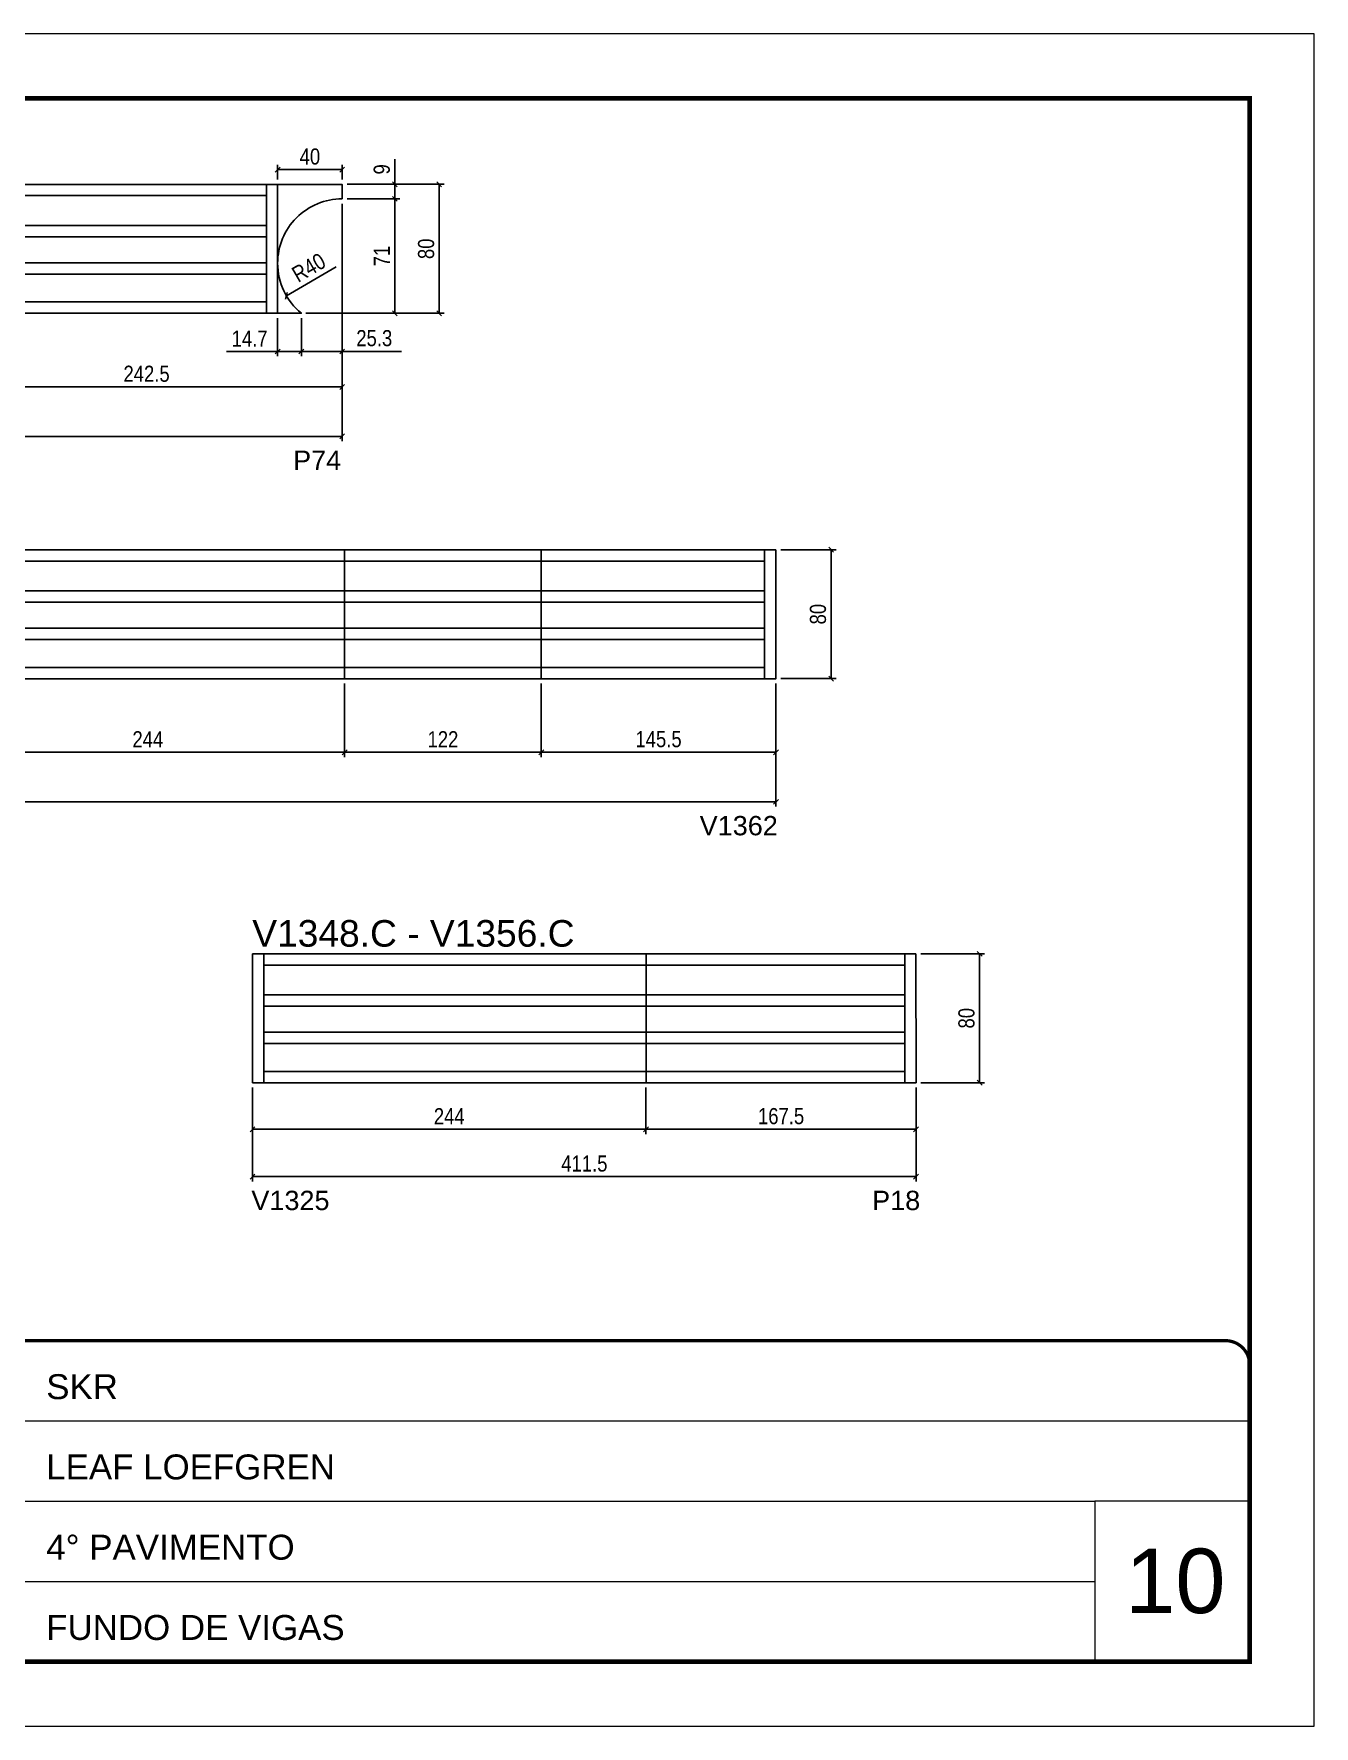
# Model space of a CAD drawing. Extents: x -4041 to 8212, y 239 to 4735.
# Drawn here: x 4248 to 5042, y 1388 to 2438 of the extents above; entities that cross this region are included whole.
import ezdxf

# ---------------------------------------------------------------- set-up
doc = ezdxf.new("R2010")
doc.units = 0
doc.linetypes.add('CONTINUO', pattern=[0])
doc.linetypes.add('DASHED', pattern=[0.75, 0.5, -0.25])
for name, color, linetype in [('5', 5, 'Continuous'), ('COTA', 241, 'Continuous'), ('NOMENCLATURA', 7, 'Continuous'), ('Painéis', 200, 'Continuous'), ('SARR_2.2x7', 40, 'Continuous')]:
    doc.layers.add(name, color=color, linetype=linetype)
for name, color, linetype, lineweight in [('CARIMBO', 255, 'Continuous', 9), ('Folhas', 255, 'Continuous', 9), ('SARRAFO DE PRESSAO', 251, 'DASHED', 9)]:
    doc.layers.add(name, color=color, linetype=linetype, lineweight=lineweight)
doc.styles.add('ARIAL', font='arial.ttf')
doc.styles.add('COTA TECNICA', font='techl___.ttf', dxfattribs={"height": 10})
doc.styles.get("Standard").update_dxf_attribs({"font": 'arial.ttf'})
doc.dimstyles.new('PAINEL', dxfattribs={"dimtxt": 10, "dimasz": 3, "dimexe": 3, "dimexo": 3, "dimgap": 3, "dimtad": 1, "dimdec": 1, "dimzin": 12, "dimdsep": 46, "dimtxsty": 'COTA TECNICA', "dimblk1": 'OBLIQUE', "dimblk2": 'OBLIQUE', "dimsah": 1, "dimcen": 0.9, "dimclrd": 4, "dimclre": 4, "dimclrt": 240, "dimadec": 1, "dimazin": 3, "dimtfac": 1, "dimtdec": 1, "dimtmove": 0, "dimatfit": 3, "dimfxl": 1, "dimtolj": 1, "dimtzin": 12, "dimarcsym": 0})

# ---------------------------------------------------------------- blocks, each defined once
blk = doc.blocks.new('9999999999')
at = {"color": 30, "linetype": 'CONTINUO'}
for p, q in [((98564.6, 34379.6), (99584, 34379.6)), ((98564.6, 34329.8), (99488, 34329.8)), ((99584, 34329.8), (99488, 34329.8)), ((99488, 34329.8), (99488, 34230.2)), ((98564.6, 34280), (99488, 34280))]:
    blk.add_line(p, q, dxfattribs=at)
at = {"color": 30, "linetype": 'CONTINUO', "const_width": 2}
blk.add_lwpolyline([(99584, 34230.2), (99584, 34414.4, 0.414214), (99569, 34429.4), (98229, 34429.4, 0.414214), (98214, 34414.4), (98214, 34245.2, 0.414214), (98229, 34230.2), (99584, 34230.2)], format="xyb", dxfattribs=at)
at = {"layer": 'Folhas'}
blk.add_lwpolyline([(98139, 34190.2), (99624, 34190.2), (99624, 35240.2), (98139, 35240.2)], close=True, dxfattribs=at)
at = {"layer": 'Folhas', "color": 30, "const_width": 3}
blk.add_lwpolyline([(98214, 34230.2), (99584, 34230.2), (99584, 35200.2), (98214, 35200.2)], close=True, dxfattribs=at)
at = {"color": 7, "linetype": 'Continuous', "ltscale": 5, "style": 'ARIAL'}
for s, height, p in [('SKR', 15.48, (98837.7, 34393.1)), ('LEAF LOEFGREN', 15.483, (98837.7, 34343.3)), ('4° PAVIMENTO', 15.483, (98837.7, 34293.5)), ('FUNDO DE VIGAS', 15.483, (98837.7, 34243.7))]:
    blk.add_text(s, height=height, dxfattribs=at).set_placement(p)
blk = doc.blocks.new('_Oblique')
at = {"color": 0, "linetype": 'ByBlock', "lineweight": -2}
blk.add_line((-0.5, -0.5), (0.5, 0.5), dxfattribs=at)
blk = doc.blocks.new('*D308')
at = {"layer": 'COTA', "color": 4, "lineweight": -2, "transparency": 16777216}
for p, q in [((4439.5, 2332.7), (4439.5, 2216)), ((4197, 2261.7), (4197, 2216)), ((4197, 2219), (4439.5, 2219))]:
    blk.add_line(p, q, dxfattribs=at)
at = {"layer": 'Defpoints', "color": 0, "transparency": 16777216}
for p in [(4439.5, 2335.7), (4197, 2264.7), (4439.5, 2219)]:
    blk.add_point(p, dxfattribs=at)
at = {"layer": 'COTA', "color": 4, "lineweight": -2, "transparency": 16777216, "xscale": 3, "yscale": 3, "zscale": 3, "rotation": 180}
blk.add_blockref('_Oblique', (4197, 2219), dxfattribs=at)
at = {"layer": 'COTA', "color": 4, "lineweight": -2, "transparency": 16777216, "xscale": 3, "yscale": 3, "zscale": 3}
blk.add_blockref('_Oblique', (4439.5, 2219), dxfattribs=at)
at = {"layer": 'COTA', "color": 240, "transparency": 16777216, "insert": (4318.2, 2227.1), "char_height": 10, "attachment_point": 5, "style": 'COTA TECNICA'}
blk.add_mtext('\\A1;242.5', dxfattribs=at)
blk = doc.blocks.new('*D309')
at = {"layer": 'COTA', "color": 4, "lineweight": -2, "transparency": 16777216}
for p, q in [((3709, 2332.7), (3709, 2185.3)), ((4439.5, 2332.7), (4439.5, 2185.3)), ((3709, 2188.3), (4439.5, 2188.3))]:
    blk.add_line(p, q, dxfattribs=at)
at = {"layer": 'Defpoints', "color": 0, "transparency": 16777216}
for p in [(3709, 2335.7), (4439.5, 2335.7), (4439.5, 2188.3)]:
    blk.add_point(p, dxfattribs=at)
at = {"layer": 'COTA', "color": 4, "lineweight": -2, "transparency": 16777216, "xscale": 3, "yscale": 3, "zscale": 3, "rotation": 180}
blk.add_blockref('_Oblique', (3709, 2188.3), dxfattribs=at)
at = {"layer": 'COTA', "color": 4, "lineweight": -2, "transparency": 16777216, "xscale": 3, "yscale": 3, "zscale": 3}
blk.add_blockref('_Oblique', (4439.5, 2188.3), dxfattribs=at)
at = {"layer": 'COTA', "color": 240, "transparency": 16777216, "insert": (4074.2, 2196.5), "char_height": 10, "attachment_point": 5, "style": 'COTA TECNICA'}
blk.add_mtext('\\A1;730.5', dxfattribs=at)
blk = doc.blocks.new('*D313')
at = {"layer": 'COTA', "color": 4, "lineweight": -2, "transparency": 16777216}
blk.add_line((4435.7, 2293.5), (4404.9, 2275.6), dxfattribs=at)
at = {"layer": 'Defpoints', "color": 0, "transparency": 16777216}
for p in [(4439.5, 2295.7), (4404.9, 2275.6)]:
    blk.add_point(p, dxfattribs=at)
at = {"layer": 'COTA', "color": 4, "lineweight": -2, "transparency": 16777216, "xscale": 3, "yscale": 3, "zscale": 3, "rotation": 210.2089254862503}
blk.add_blockref('_Oblique', (4404.9, 2275.6), dxfattribs=at)
at = {"layer": 'COTA', "color": 240, "transparency": 16777216, "insert": (4418.8, 2293), "char_height": 10, "attachment_point": 5, "rotation": 30.2089, "style": 'COTA TECNICA'}
blk.add_mtext('\\A1;R40', dxfattribs=at)
blk = doc.blocks.new('*D314')
at = {"layer": 'COTA', "color": 4, "lineweight": -2, "transparency": 16777216}
for p, q in [((4442.5, 2335.7), (4475.2, 2335.7)), ((4472.2, 2264.7), (4472.2, 2335.7)), ((4417, 2264.7), (4475.2, 2264.7))]:
    blk.add_line(p, q, dxfattribs=at)
at = {"layer": 'Defpoints', "color": 0, "transparency": 16777216}
for p in [(4439.5, 2335.7), (4472.2, 2335.7), (4414, 2264.7)]:
    blk.add_point(p, dxfattribs=at)
at = {"layer": 'COTA', "color": 4, "lineweight": -2, "transparency": 16777216, "xscale": 3, "yscale": 3, "zscale": 3}
for p, rotation in [((4472.2, 2335.7), 90), ((4472.2, 2264.7), 270)]:
    blk.add_blockref('_Oblique', p, dxfattribs=dict(at, rotation=rotation))
at = {"layer": 'COTA', "color": 240, "transparency": 16777216, "insert": (4464.1, 2300.2), "char_height": 10, "attachment_point": 5, "rotation": 90, "style": 'COTA TECNICA'}
blk.add_mtext('\\A1;71', dxfattribs=at)
blk = doc.blocks.new('*D315')
at = {"layer": 'COTA', "color": 4, "lineweight": -2, "transparency": 16777216}
for p, q in [((4472.2, 2344.7), (4472.2, 2360.4)), ((4442.5, 2344.7), (4475.2, 2344.7)), ((4472.2, 2335.7), (4472.2, 2344.7)), ((4442.5, 2335.7), (4475.2, 2335.7))]:
    blk.add_line(p, q, dxfattribs=at)
at = {"layer": 'Defpoints', "color": 0, "transparency": 16777216}
for p in [(4439.5, 2344.7), (4472.2, 2344.7), (4439.5, 2335.7)]:
    blk.add_point(p, dxfattribs=at)
at = {"layer": 'COTA', "color": 4, "lineweight": -2, "transparency": 16777216, "xscale": 3, "yscale": 3, "zscale": 3}
for p, rotation in [((4472.2, 2344.7), 90), ((4472.2, 2335.7), 270)]:
    blk.add_blockref('_Oblique', p, dxfattribs=dict(at, rotation=rotation))
at = {"layer": 'COTA', "color": 240, "transparency": 16777216, "insert": (4464.1, 2354), "char_height": 10, "attachment_point": 5, "rotation": 90, "style": 'COTA TECNICA'}
blk.add_mtext('\\A1;9', dxfattribs=at)
blk = doc.blocks.new('*D316')
at = {"layer": 'COTA', "color": 4, "lineweight": -2, "transparency": 16777216}
for p, q in [((4442.5, 2344.7), (4502.7, 2344.7)), ((4499.7, 2264.7), (4499.7, 2344.7)), ((4417.2, 2264.7), (4502.7, 2264.7))]:
    blk.add_line(p, q, dxfattribs=at)
at = {"layer": 'Defpoints', "color": 0, "transparency": 16777216}
for p in [(4439.5, 2344.7), (4499.7, 2344.7), (4414.2, 2264.7)]:
    blk.add_point(p, dxfattribs=at)
at = {"layer": 'COTA', "color": 4, "lineweight": -2, "transparency": 16777216, "xscale": 3, "yscale": 3, "zscale": 3}
for p, rotation in [((4499.7, 2344.7), 90), ((4499.7, 2264.7), 270)]:
    blk.add_blockref('_Oblique', p, dxfattribs=dict(at, rotation=rotation))
at = {"layer": 'COTA', "color": 240, "transparency": 16777216, "insert": (4491.6, 2304.7), "char_height": 10, "attachment_point": 5, "rotation": 90, "style": 'COTA TECNICA'}
blk.add_mtext('\\A1;80', dxfattribs=at)
blk = doc.blocks.new('*D317')
at = {"layer": 'COTA', "color": 4, "lineweight": -2, "transparency": 16777216}
for p, q in [((4399.5, 2347.7), (4399.5, 2356.8)), ((4399.5, 2353.8), (4439.5, 2353.8)), ((4439.5, 2347.7), (4439.5, 2356.8))]:
    blk.add_line(p, q, dxfattribs=at)
at = {"layer": 'Defpoints', "color": 0, "transparency": 16777216}
for p in [(4439.5, 2353.8), (4399.5, 2344.7), (4439.5, 2344.7)]:
    blk.add_point(p, dxfattribs=at)
at = {"layer": 'COTA', "color": 4, "lineweight": -2, "transparency": 16777216, "xscale": 3, "yscale": 3, "zscale": 3, "rotation": 180}
blk.add_blockref('_Oblique', (4399.5, 2353.8), dxfattribs=at)
at = {"layer": 'COTA', "color": 4, "lineweight": -2, "transparency": 16777216, "xscale": 3, "yscale": 3, "zscale": 3}
blk.add_blockref('_Oblique', (4439.5, 2353.8), dxfattribs=at)
at = {"layer": 'COTA', "color": 240, "transparency": 16777216, "insert": (4419.5, 2361.9), "char_height": 10, "attachment_point": 5, "style": 'COTA TECNICA'}
blk.add_mtext('\\A1;40', dxfattribs=at)
blk = doc.blocks.new('*D320')
at = {"layer": 'COTA', "color": 4, "lineweight": -2, "transparency": 16777216}
for p, q in [((4399.5, 2261.7), (4399.5, 2238)), ((4414.2, 2261.7), (4414.2, 2238)), ((4399.5, 2241), (4367.7, 2241)), ((4414.2, 2241), (4399.5, 2241))]:
    blk.add_line(p, q, dxfattribs=at)
at = {"layer": 'Defpoints', "color": 0, "transparency": 16777216}
for p in [(4399.5, 2264.7), (4414.2, 2264.7), (4399.5, 2241)]:
    blk.add_point(p, dxfattribs=at)
at = {"layer": 'COTA', "color": 4, "lineweight": -2, "transparency": 16777216, "xscale": 3, "yscale": 3, "zscale": 3, "rotation": 180}
blk.add_blockref('_Oblique', (4399.5, 2241), dxfattribs=at)
at = {"layer": 'COTA', "color": 4, "lineweight": -2, "transparency": 16777216, "xscale": 3, "yscale": 3, "zscale": 3}
blk.add_blockref('_Oblique', (4414.2, 2241), dxfattribs=at)
at = {"layer": 'COTA', "color": 240, "transparency": 16777216, "insert": (4382.1, 2249), "char_height": 10, "attachment_point": 5, "style": 'COTA TECNICA'}
blk.add_mtext('\\A1;14.7', dxfattribs=at)
blk = doc.blocks.new('*D321')
at = {"layer": 'COTA', "color": 4, "lineweight": -2, "transparency": 16777216}
for p, q in [((4439.5, 2332.7), (4439.5, 2238)), ((4414.2, 2261.7), (4414.2, 2238)), ((4414.2, 2241), (4439.5, 2241)), ((4439.5, 2241), (4476.2, 2241))]:
    blk.add_line(p, q, dxfattribs=at)
at = {"layer": 'Defpoints', "color": 0, "transparency": 16777216}
for p in [(4439.5, 2335.7), (4414.2, 2264.7), (4439.5, 2241)]:
    blk.add_point(p, dxfattribs=at)
at = {"layer": 'COTA', "color": 4, "lineweight": -2, "transparency": 16777216, "xscale": 3, "yscale": 3, "zscale": 3, "rotation": 180}
blk.add_blockref('_Oblique', (4414.2, 2241), dxfattribs=at)
at = {"layer": 'COTA', "color": 4, "lineweight": -2, "transparency": 16777216, "xscale": 3, "yscale": 3, "zscale": 3}
blk.add_blockref('_Oblique', (4439.5, 2241), dxfattribs=at)
at = {"layer": 'COTA', "color": 240, "transparency": 16777216, "insert": (4459.4, 2249.2), "char_height": 10, "attachment_point": 5, "style": 'COTA TECNICA'}
blk.add_mtext('\\A1;25.3', dxfattribs=at)
blk = doc.blocks.new('*D325')
at = {"layer": 'COTA', "color": 4, "lineweight": -2, "transparency": 16777216}
for p, q in [((3709, 2106), (3709, 1958.6)), ((4708.5, 2035), (4708.5, 1958.6)), ((3709, 1961.6), (4708.5, 1961.6))]:
    blk.add_line(p, q, dxfattribs=at)
at = {"layer": 'Defpoints', "color": 0, "transparency": 16777216}
for p in [(3709, 2109), (4708.5, 2038), (4708.5, 1961.6)]:
    blk.add_point(p, dxfattribs=at)
at = {"layer": 'COTA', "color": 4, "lineweight": -2, "transparency": 16777216, "xscale": 3, "yscale": 3, "zscale": 3, "rotation": 180}
blk.add_blockref('_Oblique', (3709, 1961.6), dxfattribs=at)
at = {"layer": 'COTA', "color": 4, "lineweight": -2, "transparency": 16777216, "xscale": 3, "yscale": 3, "zscale": 3}
blk.add_blockref('_Oblique', (4708.5, 1961.6), dxfattribs=at)
at = {"layer": 'COTA', "color": 240, "transparency": 16777216, "insert": (4208.7, 1969.7), "char_height": 10, "attachment_point": 5, "style": 'COTA TECNICA'}
blk.add_mtext('\\A1;999.5', dxfattribs=at)
blk = doc.blocks.new('*D328')
at = {"layer": 'COTA', "color": 4, "lineweight": -2, "transparency": 16777216}
for p, q in [((4197, 2035), (4197, 1989.3)), ((4441, 2035), (4441, 1989.3)), ((4197, 1992.3), (4441, 1992.3))]:
    blk.add_line(p, q, dxfattribs=at)
at = {"layer": 'Defpoints', "color": 0, "transparency": 16777216}
for p in [(4197, 2038), (4441, 2038), (4441, 1992.3)]:
    blk.add_point(p, dxfattribs=at)
at = {"layer": 'COTA', "color": 4, "lineweight": -2, "transparency": 16777216, "xscale": 3, "yscale": 3, "zscale": 3, "rotation": 180}
blk.add_blockref('_Oblique', (4197, 1992.3), dxfattribs=at)
at = {"layer": 'COTA', "color": 4, "lineweight": -2, "transparency": 16777216, "xscale": 3, "yscale": 3, "zscale": 3}
blk.add_blockref('_Oblique', (4441, 1992.3), dxfattribs=at)
at = {"layer": 'COTA', "color": 240, "transparency": 16777216, "insert": (4319, 2000.4), "char_height": 10, "attachment_point": 5, "style": 'COTA TECNICA'}
blk.add_mtext('\\A1;244', dxfattribs=at)
blk = doc.blocks.new('*D329')
at = {"layer": 'COTA', "color": 4, "lineweight": -2, "transparency": 16777216}
for p, q in [((4441, 2035), (4441, 1989.3)), ((4563, 2035), (4563, 1989.3)), ((4441, 1992.3), (4563, 1992.3))]:
    blk.add_line(p, q, dxfattribs=at)
at = {"layer": 'Defpoints', "color": 0, "transparency": 16777216}
for p in [(4441, 2038), (4563, 2038), (4563, 1992.3)]:
    blk.add_point(p, dxfattribs=at)
at = {"layer": 'COTA', "color": 4, "lineweight": -2, "transparency": 16777216, "xscale": 3, "yscale": 3, "zscale": 3, "rotation": 180}
blk.add_blockref('_Oblique', (4441, 1992.3), dxfattribs=at)
at = {"layer": 'COTA', "color": 4, "lineweight": -2, "transparency": 16777216, "xscale": 3, "yscale": 3, "zscale": 3}
blk.add_blockref('_Oblique', (4563, 1992.3), dxfattribs=at)
at = {"layer": 'COTA', "color": 240, "transparency": 16777216, "insert": (4502, 2000.4), "char_height": 10, "attachment_point": 5, "style": 'COTA TECNICA'}
blk.add_mtext('\\A1;122', dxfattribs=at)
blk = doc.blocks.new('*D330')
at = {"layer": 'COTA', "color": 4, "lineweight": -2, "transparency": 16777216}
for p, q in [((4563, 2035), (4563, 1989.3)), ((4708.5, 2035), (4708.5, 1989.3)), ((4563, 1992.3), (4708.5, 1992.3))]:
    blk.add_line(p, q, dxfattribs=at)
at = {"layer": 'Defpoints', "color": 0, "transparency": 16777216}
for p in [(4563, 2038), (4708.5, 2038), (4708.5, 1992.3)]:
    blk.add_point(p, dxfattribs=at)
at = {"layer": 'COTA', "color": 4, "lineweight": -2, "transparency": 16777216, "xscale": 3, "yscale": 3, "zscale": 3, "rotation": 180}
blk.add_blockref('_Oblique', (4563, 1992.3), dxfattribs=at)
at = {"layer": 'COTA', "color": 4, "lineweight": -2, "transparency": 16777216, "xscale": 3, "yscale": 3, "zscale": 3}
blk.add_blockref('_Oblique', (4708.5, 1992.3), dxfattribs=at)
at = {"layer": 'COTA', "color": 240, "transparency": 16777216, "insert": (4635.7, 2000.4), "char_height": 10, "attachment_point": 5, "style": 'COTA TECNICA'}
blk.add_mtext('\\A1;145.5', dxfattribs=at)
blk = doc.blocks.new('*D331')
at = {"layer": 'COTA', "color": 4, "lineweight": -2, "transparency": 16777216}
for p, q in [((4711.5, 2118), (4745.8, 2118)), ((4742.8, 2118), (4742.8, 2038)), ((4711.5, 2038), (4745.8, 2038))]:
    blk.add_line(p, q, dxfattribs=at)
at = {"layer": 'Defpoints', "color": 0, "transparency": 16777216}
for p in [(4708.5, 2118), (4708.5, 2038), (4742.8, 2038)]:
    blk.add_point(p, dxfattribs=at)
at = {"layer": 'COTA', "color": 4, "lineweight": -2, "transparency": 16777216, "xscale": 3, "yscale": 3, "zscale": 3}
for p, rotation in [((4742.8, 2118), 90), ((4742.8, 2038), 270)]:
    blk.add_blockref('_Oblique', p, dxfattribs=dict(at, rotation=rotation))
at = {"layer": 'COTA', "color": 240, "transparency": 16777216, "insert": (4734.6, 2078), "char_height": 10, "attachment_point": 5, "rotation": 90, "style": 'COTA TECNICA'}
blk.add_mtext('\\A1;80', dxfattribs=at)
blk = doc.blocks.new('*D348')
at = {"layer": 'COTA', "color": 4, "lineweight": -2, "transparency": 16777216}
for p, q in [((4383.9, 1784.3), (4383.9, 1726)), ((4795.4, 1784.3), (4795.4, 1726)), ((4383.9, 1729), (4795.4, 1729))]:
    blk.add_line(p, q, dxfattribs=at)
at = {"layer": 'Defpoints', "color": 0, "transparency": 16777216}
for p in [(4383.9, 1787.3), (4795.4, 1787.3), (4795.4, 1729)]:
    blk.add_point(p, dxfattribs=at)
at = {"layer": 'COTA', "color": 4, "lineweight": -2, "transparency": 16777216, "xscale": 3, "yscale": 3, "zscale": 3, "rotation": 180}
blk.add_blockref('_Oblique', (4383.9, 1729), dxfattribs=at)
at = {"layer": 'COTA', "color": 4, "lineweight": -2, "transparency": 16777216, "xscale": 3, "yscale": 3, "zscale": 3}
blk.add_blockref('_Oblique', (4795.4, 1729), dxfattribs=at)
at = {"layer": 'COTA', "color": 240, "transparency": 16777216, "insert": (4589.7, 1737.1), "char_height": 10, "attachment_point": 5, "style": 'COTA TECNICA'}
blk.add_mtext('\\A1;411.5', dxfattribs=at)
blk = doc.blocks.new('*D350')
at = {"layer": 'COTA', "color": 4, "lineweight": -2, "transparency": 16777216}
for p, q in [((4383.9, 1784.3), (4383.9, 1755.4)), ((4627.9, 1784.3), (4627.9, 1755.4)), ((4383.9, 1758.4), (4627.9, 1758.4))]:
    blk.add_line(p, q, dxfattribs=at)
at = {"layer": 'Defpoints', "color": 0, "transparency": 16777216}
for p in [(4383.9, 1787.3), (4627.9, 1787.3), (4627.9, 1758.4)]:
    blk.add_point(p, dxfattribs=at)
at = {"layer": 'COTA', "color": 4, "lineweight": -2, "transparency": 16777216, "xscale": 3, "yscale": 3, "zscale": 3, "rotation": 180}
blk.add_blockref('_Oblique', (4383.9, 1758.4), dxfattribs=at)
at = {"layer": 'COTA', "color": 4, "lineweight": -2, "transparency": 16777216, "xscale": 3, "yscale": 3, "zscale": 3}
blk.add_blockref('_Oblique', (4627.9, 1758.4), dxfattribs=at)
at = {"layer": 'COTA', "color": 240, "transparency": 16777216, "insert": (4505.9, 1766.5), "char_height": 10, "attachment_point": 5, "style": 'COTA TECNICA'}
blk.add_mtext('\\A1;244', dxfattribs=at)
blk = doc.blocks.new('*D351')
at = {"layer": 'COTA', "color": 4, "lineweight": -2, "transparency": 16777216}
for p, q in [((4627.9, 1784.3), (4627.9, 1755.4)), ((4795.4, 1784.3), (4795.4, 1755.4)), ((4627.9, 1758.4), (4795.4, 1758.4))]:
    blk.add_line(p, q, dxfattribs=at)
at = {"layer": 'Defpoints', "color": 0, "transparency": 16777216}
for p in [(4627.9, 1787.3), (4795.4, 1787.3), (4795.4, 1758.4)]:
    blk.add_point(p, dxfattribs=at)
at = {"layer": 'COTA', "color": 4, "lineweight": -2, "transparency": 16777216, "xscale": 3, "yscale": 3, "zscale": 3, "rotation": 180}
blk.add_blockref('_Oblique', (4627.9, 1758.4), dxfattribs=at)
at = {"layer": 'COTA', "color": 4, "lineweight": -2, "transparency": 16777216, "xscale": 3, "yscale": 3, "zscale": 3}
blk.add_blockref('_Oblique', (4795.4, 1758.4), dxfattribs=at)
at = {"layer": 'COTA', "color": 240, "transparency": 16777216, "insert": (4711.7, 1766.5), "char_height": 10, "attachment_point": 5, "style": 'COTA TECNICA'}
blk.add_mtext('\\A1;167.5', dxfattribs=at)
blk = doc.blocks.new('*D355')
at = {"layer": 'COTA', "color": 4, "lineweight": -2, "transparency": 16777216}
for p, q in [((4798.3, 1867.3), (4837.8, 1867.3)), ((4834.8, 1867.3), (4834.8, 1787.3)), ((4798.4, 1787.3), (4837.8, 1787.3))]:
    blk.add_line(p, q, dxfattribs=at)
at = {"layer": 'Defpoints', "color": 0, "transparency": 16777216}
for p in [(4795.3, 1867.3), (4795.4, 1787.3), (4834.8, 1787.3)]:
    blk.add_point(p, dxfattribs=at)
at = {"layer": 'COTA', "color": 4, "lineweight": -2, "transparency": 16777216, "xscale": 3, "yscale": 3, "zscale": 3}
for p, rotation in [((4834.8, 1867.3), 90), ((4834.8, 1787.3), 270)]:
    blk.add_blockref('_Oblique', p, dxfattribs=dict(at, rotation=rotation))
at = {"layer": 'COTA', "color": 240, "transparency": 16777216, "insert": (4826.7, 1827.3), "char_height": 10, "attachment_point": 5, "rotation": 90, "style": 'COTA TECNICA'}
blk.add_mtext('\\A1;80', dxfattribs=at)

msp = doc.modelspace()

# ---------------------------------------------------------------- linework, layer by layer
at = {"layer": 'COTA'}
msp.add_line((4399.49, 2344.69), (4399.49, 2264.69), dxfattribs=at)
at = {"layer": 'Painéis'}
for p, q in [((4440.99, 2117.97), (4440.99, 2037.97)), ((4562.99, 2117.97), (4562.99, 2037.97)), ((4383.94, 1787.26), (4383.94, 1867.26)), ((4383.94, 1867.26), (4795.34, 1867.26)), ((4627.94, 1867.26), (4627.94, 1787.26)), ((4795.34, 1867.26), (4795.44, 1787.26)), ((4795.44, 1787.32), (4383.94, 1787.26))]:
    msp.add_line(p, q, dxfattribs=at)
for points in [[(4439.49, 2335.69), (4439.49, 2344.69), (3708.99, 2344.69), (3708.99, 2335.69, -0.4142136), (3748.99, 2295.69, -0.2253828), (3734.27, 2264.69), (4414.22, 2264.69, -0.2253828), (4399.49, 2295.69, -0.4142136)], [(4708.49, 2117.97), (3708.99, 2117.97), (3708.99, 2108.97, -0.4142136), (3748.99, 2068.97, -0.2253828), (3734.27, 2037.97), (4708.49, 2037.97)]]:
    msp.add_lwpolyline(points, format="xyb", close=True, dxfattribs=at)
at = {"layer": 'SARR_2.2x7', "linetype": 'Continuous'}
for p, q in [((4392.49, 2344.69), (4392.49, 2264.69)), ((4196.99, 2337.69), (4392.49, 2337.69)), ((4196.99, 2319.19), (4392.49, 2319.19)), ((4196.99, 2312.19), (4392.49, 2312.19)), ((4196.99, 2296.04), (4392.49, 2296.04)), ((4196.99, 2289.04), (4392.49, 2289.04)), ((4196.99, 2271.69), (4392.49, 2271.69)), ((4196.99, 2110.97), (4440.99, 2110.97)), ((4562.99, 2110.97), (4440.99, 2110.97)), ((4701.49, 2110.97), (4562.99, 2110.97)), ((4701.49, 2117.97), (4701.49, 2037.97)), ((4196.99, 2092.46), (4440.99, 2092.46)), ((4562.99, 2092.46), (4440.99, 2092.46)), ((4701.49, 2092.46), (4562.99, 2092.46)), ((4196.99, 2085.46), (4440.99, 2085.46)), ((4562.99, 2085.46), (4440.99, 2085.46)), ((4701.49, 2085.46), (4562.99, 2085.46)), ((4196.99, 2069.31), (4440.99, 2069.31)), ((4562.99, 2069.31), (4440.99, 2069.31)), ((4701.49, 2069.31), (4562.99, 2069.31)), ((4196.99, 2062.31), (4440.99, 2062.31)), ((4562.99, 2062.31), (4440.99, 2062.31)), ((4701.49, 2062.31), (4562.99, 2062.31)), ((4196.99, 2044.97), (4440.99, 2044.97)), ((4562.99, 2044.97), (4440.99, 2044.97)), ((4701.49, 2044.97), (4562.99, 2044.97)), ((4390.94, 1867.26), (4390.94, 1787.26)), ((4627.94, 1860.26), (4390.94, 1860.26)), ((4627.94, 1860.26), (4788.35, 1860.26)), ((4788.34, 1867.26), (4788.44, 1787.26)), ((4627.94, 1841.75), (4390.94, 1841.75)), ((4627.94, 1841.75), (4788.39, 1841.75)), ((4627.94, 1834.75), (4390.94, 1834.75)), ((4627.94, 1834.75), (4788.4, 1834.75)), ((4627.94, 1818.6), (4390.94, 1818.6)), ((4627.94, 1818.6), (4788.44, 1818.66)), ((4627.94, 1811.6), (4390.94, 1811.6)), ((4627.94, 1811.6), (4788.44, 1811.66)), ((4627.94, 1794.26), (4390.94, 1794.26)), ((4627.94, 1794.26), (4788.44, 1794.32))]:
    msp.add_line(p, q, dxfattribs=at)

# ---------------------------------------------------------------- block references
at = {"layer": 'SARRAFO DE PRESSAO', "color": 6, "linetype": 'ByBlock'}
msp.add_blockref('9999999999', (-94581.71, -32802.14), dxfattribs=at)

# ---------------------------------------------------------------- texts
at = {"layer": '5', "linetype": 'Continuous'}
for s, p in [('P74', (4409.08, 2167.52)), ('V1362', (4661.2, 1940.8)), ('V1325', (4383.2, 1708.25)), ('P18', (4768.15, 1708.25))]:
    msp.add_text(s, height=12, rotation=0.00004, dxfattribs=at).set_placement(p)
at = {"layer": 'CARIMBO', "style": 'ARIAL'}
msp.add_text('10', height=40, dxfattribs=at).set_placement((4925.13, 1458.21))
at = {"layer": 'NOMENCLATURA', "linetype": 'Continuous'}
msp.add_text('V1348.C - V1356.C', height=16.5, dxfattribs=at).set_placement((4383.74, 1871.7))

# ---------------------------------------------------------------- dimensions: what is measured, and where the dimension line sits
at = {"layer": 'COTA'}
for base, p1, p2, picture, middle in [((4439.49, 2353.82), (4399.49, 2344.69), (4439.49, 2344.69), '*D317', (4419.49, 2361.93)), ((4439.49, 2188.28), (3708.99, 2335.69), (4439.49, 2335.69), '*D309', (4074.24, 2196.5)), ((4439.49, 2240.97), (4414.22, 2264.69), (4439.49, 2335.69), '*D321', (4459.35, 2249.19)), ((4399.49, 2240.97), (4414.22, 2264.69), (4399.49, 2264.69), '*D320', (4382.1, 2249.05)), ((4708.49, 1961.56), (3708.99, 2108.97), (4708.49, 2037.97), '*D325', (4208.74, 1969.7)), ((4440.99, 1992.31), (4196.99, 2037.97), (4440.99, 2037.97), '*D328', (4318.99, 2000.38)), ((4708.49, 1992.31), (4562.99, 2037.97), (4708.49, 2037.97), '*D330', (4635.74, 2000.42)), ((4795.44, 1729.01), (4383.94, 1787.26), (4795.44, 1787.26), '*D348', (4589.69, 1737.12)), ((4627.94, 1758.41), (4383.94, 1787.26), (4627.94, 1787.26), '*D350', (4505.94, 1766.49))]:
    dim = msp.add_linear_dim(base=base, p1=p1, p2=p2, dimstyle='PAINEL', dxfattribs=at)
    dim.commit()
    dim.dimension.update_dxf_attribs({"geometry": picture, "text_midpoint": middle})
for base, p1, p2, picture, middle in [((4472.19, 2344.69), (4439.49, 2335.69), (4439.49, 2344.69), '*D315', (4464.1, 2354.03)), ((4499.69, 2344.69), (4414.22, 2264.69), (4439.49, 2344.69), '*D316', (4491.56, 2304.69)), ((4472.19, 2335.69), (4414.03, 2264.69), (4439.49, 2335.69), '*D314', (4464.11, 2300.19)), ((4742.76, 2037.97), (4708.49, 2117.97), (4708.49, 2037.97), '*D331', (4734.63, 2077.97)), ((4834.82, 1787.26), (4795.34, 1867.26), (4795.44, 1787.26), '*D355', (4826.7, 1827.26))]:
    dim = msp.add_linear_dim(base=base, p1=p1, p2=p2, angle=90, dimstyle='PAINEL', dxfattribs=at)
    dim.commit()
    dim.dimension.update_dxf_attribs({"geometry": picture, "text_midpoint": middle})
for base, p1, p2, picture, middle in [((4439.49, 2219.03), (4196.99, 2264.69), (4439.49, 2335.69), '*D308', (4318.24, 2227.14)), ((4562.99, 1992.31), (4440.99, 2037.97), (4562.99, 2037.97), '*D329', (4501.99, 2000.37)), ((4795.44, 1758.41), (4627.94, 1787.26), (4795.44, 1787.26), '*D351', (4711.69, 1766.52))]:
    dim = msp.add_linear_dim(base=base, p1=p1, p2=p2, dimstyle='PAINEL', override={"dimtmove": 1}, dxfattribs=at)
    dim.commit()
    dim.dimension.update_dxf_attribs({"geometry": picture, "text_midpoint": middle})
dim = msp.add_radius_dim(center=(4439.49, 2295.69), mpoint=(4404.93, 2275.57), dimstyle='PAINEL', dxfattribs=at)
dim.commit()
dim.dimension.update_dxf_attribs({"geometry": '*D313', "text_midpoint": (4422.88, 2286.02), "dimtype": 164})

doc.saveas('drawing.dxf')
